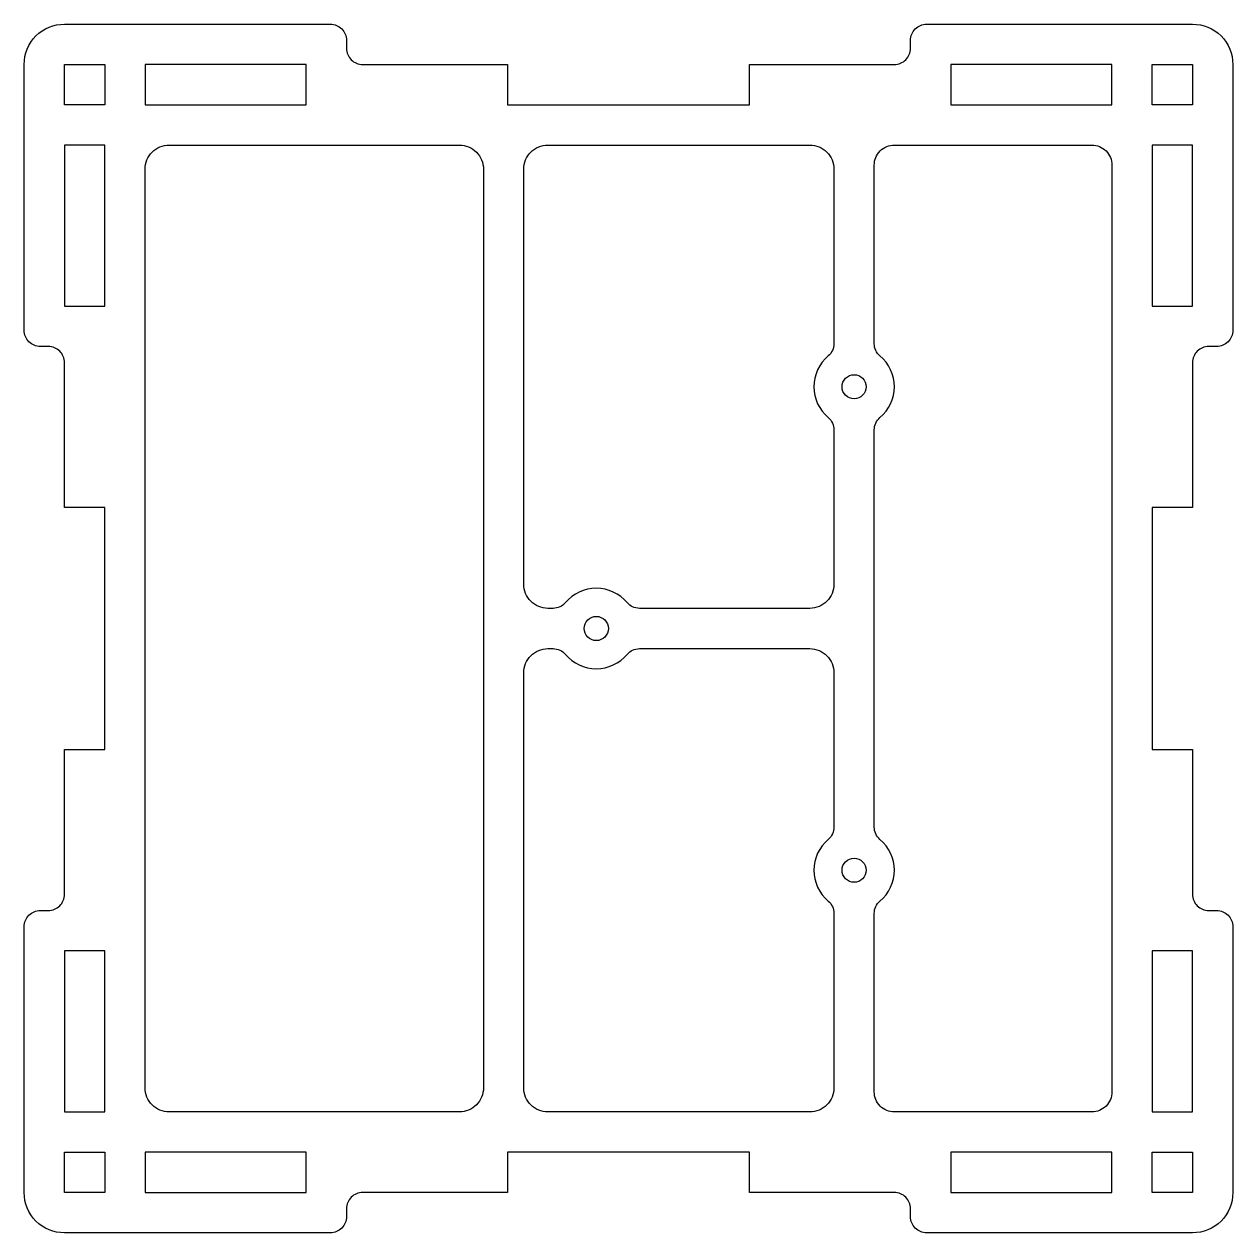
# Model space of a CAD drawing. Header units: millimetres. Extents: x -146 to 4, y -150 to 0.
import ezdxf

# ---------------------------------------------------------------- set-up
doc = ezdxf.new("R2010")
doc.units = ezdxf.units.MM
doc.layers.get('0').update_dxf_attribs({"linetype": 'CONTINUOUS'})

msp = doc.modelspace()

# ---------------------------------------------------------------- linework, layer by layer
for p, q in [((-141, -10), (-141, -5)), ((-141, -5), (-136, -5)), ((-136, -5), (-136, -10)), ((-6, -10), (-6, -5)), ((-6, -5), (-1, -5)), ((-1, -5), (-1, -10)), ((-136, -10), (-141, -10)), ((-1, -10), (-6, -10)), ((-141, -145), (-141, -140)), ((-141, -140), (-136, -140)), ((-136, -140), (-136, -145)), ((-6, -145), (-6, -140)), ((-6, -140), (-1, -140)), ((-1, -140), (-1, -145)), ((-136, -145), (-141, -145)), ((-1, -145), (-6, -145))]:
    msp.add_line(p, q)
for points in [[(-136, -60), (-141, -60), (-141, -42, 0.414214), (-143, -40), (-144, -40, -0.414214), (-146, -38), (-146, -5, -0.414214), (-141, 0), (-108, 0, -0.414214), (-106, -2), (-106, -3, 0.414214), (-104, -5), (-86, -5), (-86, -10), (-56, -10), (-56, -5), (-38, -5, 0.414214), (-36, -3), (-36, -2, -0.414214), (-34, 0), (-1, 0, -0.414214), (4, -5), (4, -38, -0.414214), (2, -40), (1, -40, 0.414214), (-1, -42), (-1, -60), (-6, -60), (-6, -90), (-1, -90), (-1, -108, 0.414214), (1, -110), (2, -110, -0.414214), (4, -112), (4, -145, -0.414214), (-1, -150), (-34, -150, -0.414214), (-36, -148), (-36, -147, 0.414214), (-38, -145), (-56, -145), (-56, -140), (-86, -140), (-86, -145), (-104, -145, 0.414214), (-106, -147), (-106, -148, -0.414214), (-108, -150), (-141, -150, -0.414214), (-146, -145), (-146, -112, -0.414214), (-144, -110), (-143, -110, 0.414214), (-141, -108), (-141, -90), (-136, -90)], [(-131, -18, -0.414214), (-128, -15), (-92, -15, -0.414214), (-89, -18), (-89, -132, -0.414214), (-92, -135), (-128, -135, -0.414214), (-131, -132)], [(-48.5, -15, -0.414214), (-45.5, -18), (-45.5, -39.64, -0.221671), (-46.21, -41.17, 0.466252), (-46.21, -48.83, -0.221671), (-45.5, -50.36), (-45.5, -69.5, -0.414214), (-48.5, -72.5), (-69.64, -72.5, -0.221671), (-71.17, -71.79, 0.466252), (-78.83, -71.79, -0.221671), (-80.36, -72.5), (-81, -72.5, -0.414214), (-84, -69.5), (-84, -18, -0.414214), (-81, -15)], [(-39.79, -101.17, -0.221671), (-40.5, -99.64), (-40.5, -50.36, -0.221671), (-39.79, -48.83, 0.466252), (-39.79, -41.17, -0.221671), (-40.5, -39.64), (-40.5, -17.5, -0.414214), (-38, -15), (-13.5, -15, -0.414214), (-11, -17.5), (-11, -132.5, -0.414214), (-13.5, -135), (-38, -135, -0.414214), (-40.5, -132.5), (-40.5, -110.36, -0.221671), (-39.79, -108.83, 0.466252)], [(-48.5, -77.5, -0.414214), (-45.5, -80.5), (-45.5, -99.64, -0.221671), (-46.21, -101.17, 0.466252), (-46.21, -108.83, -0.221671), (-45.5, -110.36), (-45.5, -132, -0.414214), (-48.5, -135), (-81, -135, -0.414214), (-84, -132), (-84, -80.5, -0.414214), (-81, -77.5), (-80.36, -77.5, -0.221671), (-78.83, -78.21, 0.466252), (-71.17, -78.21, -0.221671), (-69.64, -77.5)]]:
    msp.add_lwpolyline(points, format="xyb", close=True)
for points in [[(-111, -5), (-131, -5), (-131, -10), (-111, -10)], [(-11, -5), (-31, -5), (-31, -10), (-11, -10)], [(-141, -35), (-136, -35), (-136, -15), (-141, -15)], [(-6, -15), (-6, -35), (-1, -35), (-1, -15)], [(-141, -115), (-141, -135), (-136, -135), (-136, -115)], [(-1, -115), (-6, -115), (-6, -135), (-1, -135)], [(-131, -145), (-111, -145), (-111, -140), (-131, -140)], [(-11, -140), (-31, -140), (-31, -145), (-11, -145)]]:
    msp.add_lwpolyline(points, close=True)
for centre in [(-43, -45), (-75, -75), (-43, -105)]:
    msp.add_circle(centre, 1.5)

doc.saveas('drawing.dxf')
